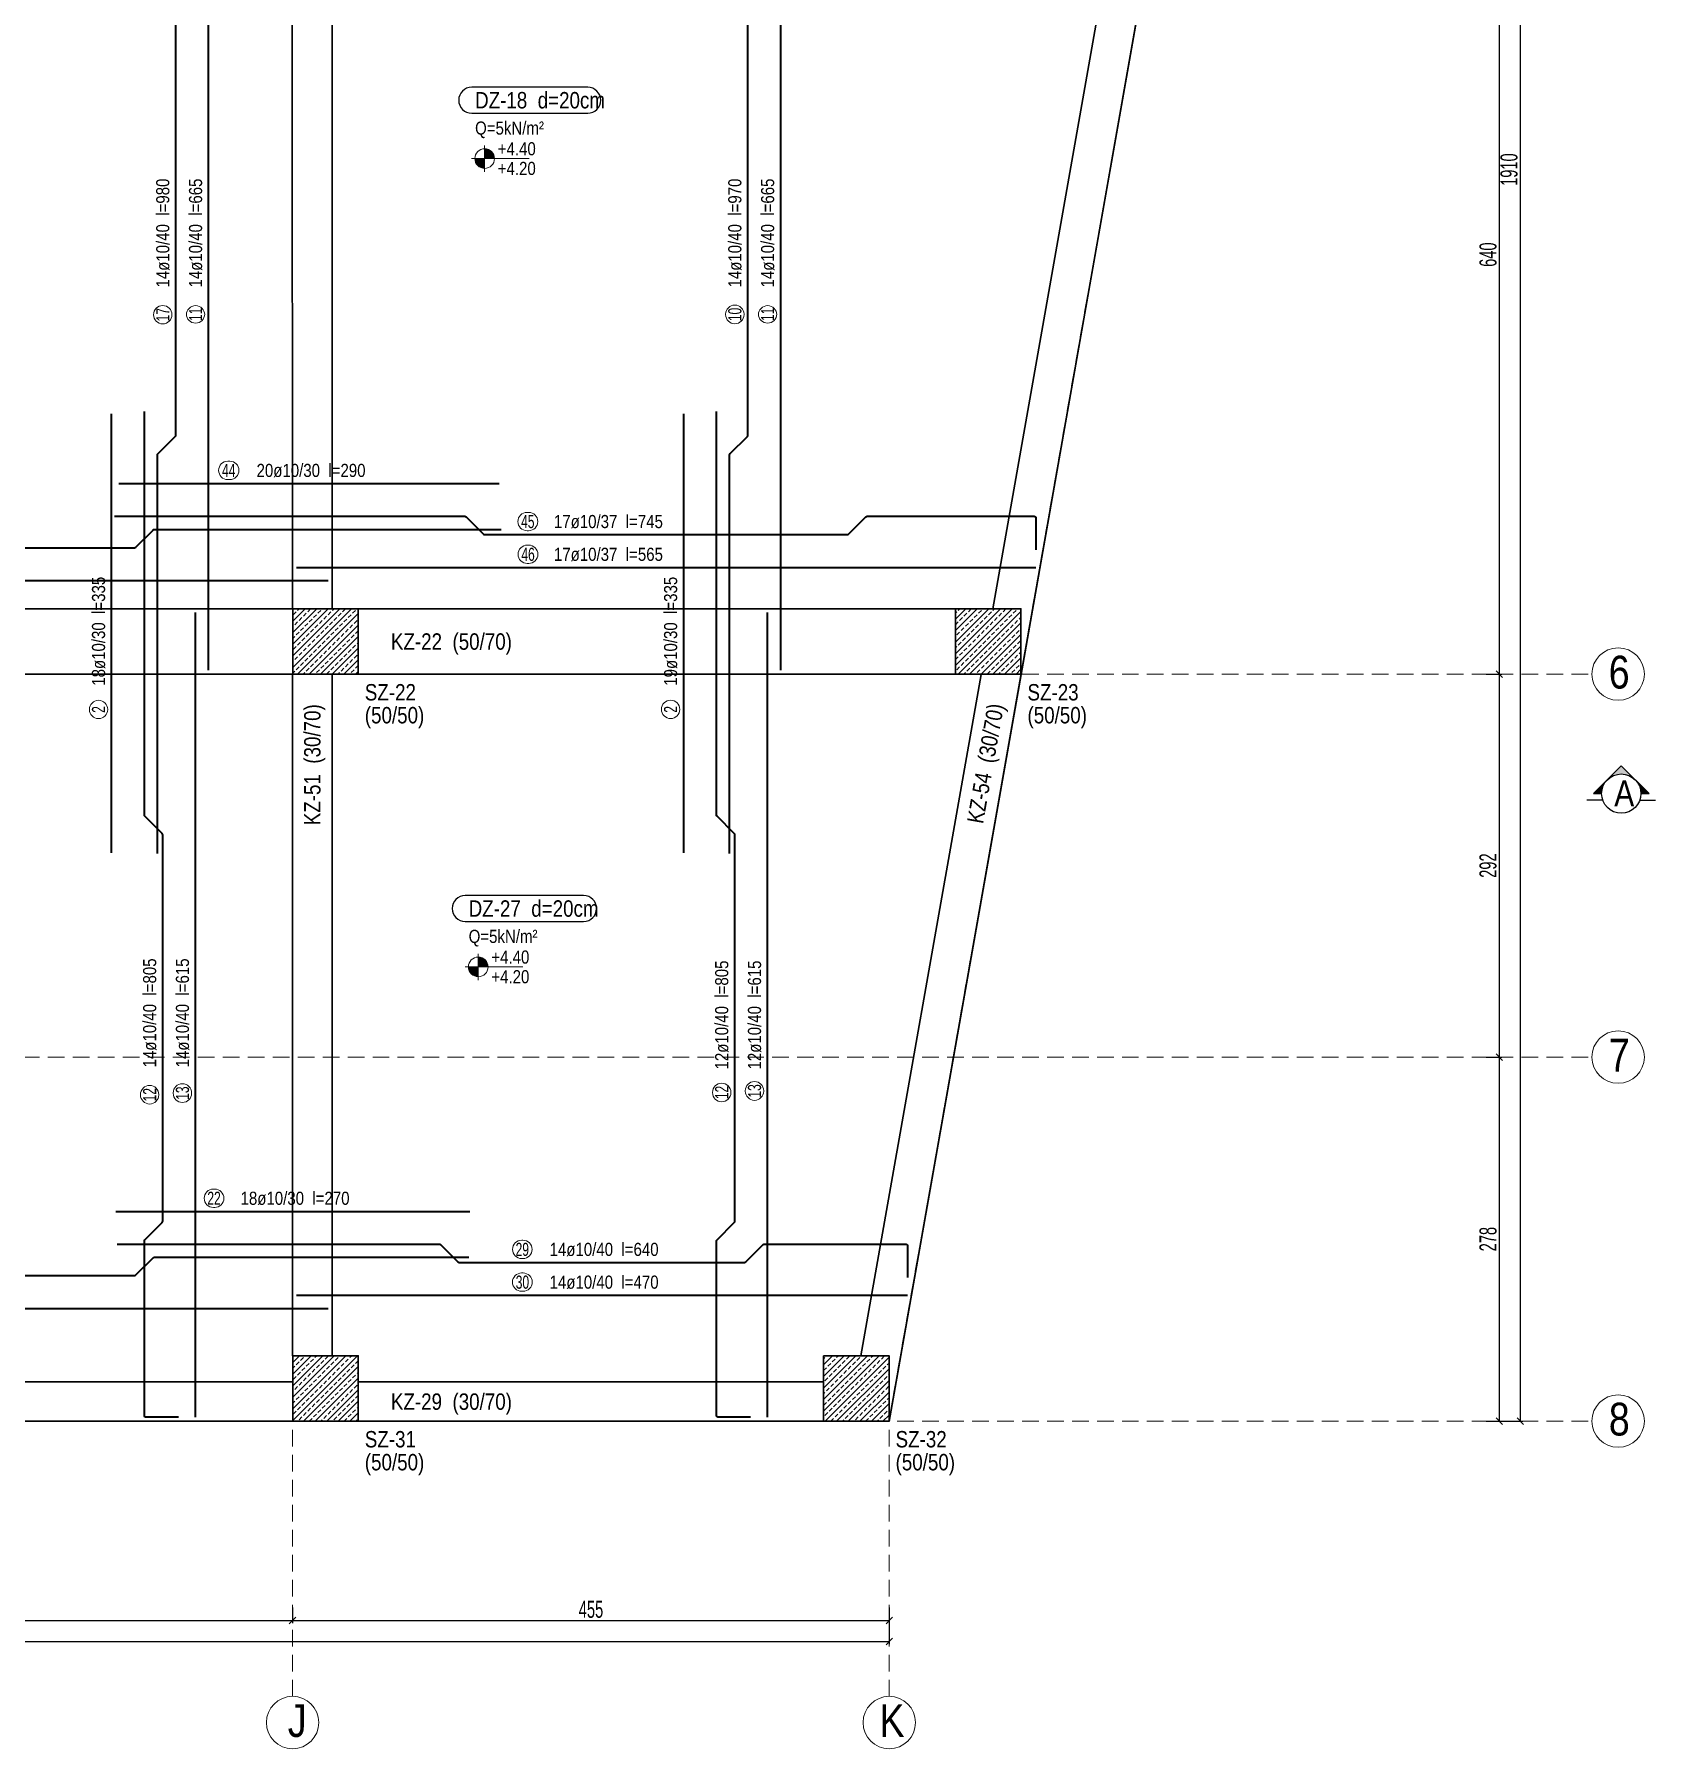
# Model space of a CAD drawing. Header units: millimetres. Extents: x 1419 to 5989, y 611 to 3292.
# Drawn here: x 4721 to 5958, y 614 to 1922 of the extents above; entities that cross this region are included whole.
import ezdxf
from ezdxf.enums import TextEntityAlignment as Align

# ---------------------------------------------------------------- set-up
doc = ezdxf.new("R2010")
doc.units = ezdxf.units.MM
doc.linetypes.add('DASHED', pattern=[19.05, 12.7, -6.35])
for name, color, linetype, lineweight in [('AKS BALONU (BEYKENT)', 7, 'Continuous', 20), ('AKS CIZGISI (BEYKENT)', 252, 'DASHED', 20), ('AKS NO (BEYKENT)', 3, 'Continuous', 20), ('AKS OLCU (BEYKENT)', 200, 'Continuous', 20), ('DONATI (BEYKENT)', 4, 'Continuous', 40), ('DONATI YAZISI (BEYKENT)', 3, 'Continuous', 20), ('DOSEME ISMI (BEYKENT)', 9, 'Continuous', 20), ('DOSEME PAFTA (BEYKENT)', 3, 'Continuous', 20), ('DOSEME SINIRI (BEYKENT)', 2, 'Continuous', 30), ('KESIT (BEYKENT)', 151, 'Continuous', 25), ('KESIT ISMI (BEYKENT)', 6, 'Continuous', 20), ('KIRIS (BEYKENT)', 2, 'Continuous', 30), ('KIRIS ISMI (BEYKENT)', 40, 'Continuous', 20), ('KOLON (BEYKENT)', 3, 'Continuous', 30), ('KOLON ISMI (BEYKENT)', 91, 'Continuous', 20), ('KOT CIZGI (BEYKENT)', 120, 'Continuous', 20), ('KOT YAZI (BEYKENT)', 7, 'Continuous', 20), ('POZ BALON (BEYKENT)', 14, 'Continuous', 20), ('POZ NO (BEYKENT)', 2, 'Continuous', 20), ('TARAMA (BEYKENT)', 252, 'Continuous', 20), ('YAZI (BEYKENT)', 140, 'Continuous', 20)]:
    doc.layers.add(name, color=color, linetype=linetype, lineweight=lineweight)
doc.styles.add('DONATI YAZISI (BEYKENT)', font='')
doc.styles.add('DSMOLC-50', font='Bahnschrift Light Condensed', dxfattribs={"width": 0.75, "height": 13})
doc.styles.add('KOT (BEYKENT)', font='')
doc.styles.add('YAZI (BEYKENT)', font='')
doc.styles.get('DONATI YAZISI (BEYKENT)').set_extended_font_data('Bahnschrift Light Condensed')
doc.styles.get('KOT (BEYKENT)').set_extended_font_data('Bahnschrift Light Condensed')
doc.styles.get('YAZI (BEYKENT)').set_extended_font_data('Bahnschrift Light Condensed')
doc.dimstyles.new('DSMOLC-50', dxfattribs={"dimtxt": 13, "dimasz": 5, "dimexe": 2, "dimexo": 2, "dimgap": 2, "dimtad": 1, "dimdec": 0, "dimzin": 12, "dimdsep": 46, "dimtxsty": 'DSMOLC-50', "dimblk": 'OBLIQUE', "dimcen": 0, "dimclrt": 7, "dimadec": 0, "dimazin": 0, "dimtfac": 1, "dimtdec": 0, "dimtix": 1, "dimtmove": 2, "dimatfit": 3, "dimfxl": 1, "dimtzin": 0, "dimarcsym": 0})
pattern_1 = [(45, (242.883, -823.3184), (-4.4194174, 4.4194174), []), (45, (247.302, -823.3184), (-4.4194174, 4.4194174), [3.125, -1.5625])]

# ---------------------------------------------------------------- blocks, each defined once
blk = doc.blocks.new('_Oblique')
at = {"color": 0, "linetype": 'ByBlock', "lineweight": -2}
blk.add_line((-0.5, -0.5), (0.5, 0.5), dxfattribs=at)
blk = doc.blocks.new('*D73')
at = {"layer": 'AKS OLCU (BEYKENT)', "color": 0, "lineweight": -2, "transparency": 16777216}
for p, q in [((5828.5, 1141.7), (5840.5, 1141.7)), ((5838.5, 864), (5838.5, 1141.7)), ((5828.5, 864), (5840.5, 864))]:
    blk.add_line(p, q, dxfattribs=at)
at = {"layer": 'DEFPOINTS', "color": 0, "transparency": 16777216}
for p in [(5826.5, 1141.7), (5838.5, 1141.7), (5826.5, 864)]:
    blk.add_point(p, dxfattribs=at)
at = {"layer": 'AKS OLCU (BEYKENT)', "color": 0, "lineweight": -2, "transparency": 16777216, "xscale": 5, "yscale": 5, "zscale": 5}
for p, rotation in [((5838.5, 1141.7), 90), ((5838.5, 864), 270)]:
    blk.add_blockref('_Oblique', p, dxfattribs=dict(at, rotation=rotation))
at = {"layer": 'AKS OLCU (BEYKENT)', "color": 7, "transparency": 16777216, "insert": (5829.9, 1002.8), "char_height": 13, "attachment_point": 5, "rotation": 90, "style": 'DSMOLC-50'}
blk.add_mtext('278', dxfattribs=at)
blk = doc.blocks.new('*D74')
at = {"layer": 'AKS OLCU (BEYKENT)', "color": 0, "lineweight": -2, "transparency": 16777216}
for p, q in [((5828.5, 1433.9), (5840.5, 1433.9)), ((5838.5, 1141.7), (5838.5, 1433.9)), ((5828.5, 1141.7), (5840.5, 1141.7))]:
    blk.add_line(p, q, dxfattribs=at)
at = {"layer": 'DEFPOINTS', "color": 0, "transparency": 16777216}
for p in [(5826.5, 1433.9), (5838.5, 1433.9), (5826.5, 1141.7)]:
    blk.add_point(p, dxfattribs=at)
at = {"layer": 'AKS OLCU (BEYKENT)', "color": 0, "lineweight": -2, "transparency": 16777216, "xscale": 5, "yscale": 5, "zscale": 5}
for p, rotation in [((5838.5, 1433.9), 90), ((5838.5, 1141.7), 270)]:
    blk.add_blockref('_Oblique', p, dxfattribs=dict(at, rotation=rotation))
at = {"layer": 'AKS OLCU (BEYKENT)', "color": 7, "transparency": 16777216, "insert": (5829.9, 1287.8), "char_height": 13, "attachment_point": 5, "rotation": 90, "style": 'DSMOLC-50'}
blk.add_mtext('292', dxfattribs=at)
blk = doc.blocks.new('*D75')
at = {"layer": 'AKS OLCU (BEYKENT)', "color": 0, "lineweight": -2, "transparency": 16777216}
for p, q in [((5828.5, 2073.9), (5840.5, 2073.9)), ((5838.5, 1433.9), (5838.5, 2073.9)), ((5828.5, 1433.9), (5840.5, 1433.9))]:
    blk.add_line(p, q, dxfattribs=at)
at = {"layer": 'DEFPOINTS', "color": 0, "transparency": 16777216}
for p in [(5826.5, 2073.9), (5838.5, 2073.9), (5826.5, 1433.9)]:
    blk.add_point(p, dxfattribs=at)
at = {"layer": 'AKS OLCU (BEYKENT)', "color": 0, "lineweight": -2, "transparency": 16777216, "xscale": 5, "yscale": 5, "zscale": 5}
for p, rotation in [((5838.5, 2073.9), 90), ((5838.5, 1433.9), 270)]:
    blk.add_blockref('_Oblique', p, dxfattribs=dict(at, rotation=rotation))
at = {"layer": 'AKS OLCU (BEYKENT)', "color": 7, "transparency": 16777216, "insert": (5829.9, 1753.9), "char_height": 13, "attachment_point": 5, "rotation": 90, "style": 'DSMOLC-50'}
blk.add_mtext('640', dxfattribs=at)
blk = doc.blocks.new('*D80')
at = {"layer": 'AKS OLCU (BEYKENT)', "color": 0, "lineweight": -2, "transparency": 16777216}
for p, q in [((5828.5, 2773.6), (5856.5, 2773.6)), ((5854.5, 864), (5854.5, 2773.6)), ((5828.5, 864), (5856.5, 864))]:
    blk.add_line(p, q, dxfattribs=at)
at = {"layer": 'DEFPOINTS', "color": 0, "transparency": 16777216}
for p in [(5826.5, 2773.6), (5854.5, 2773.6), (5826.5, 864)]:
    blk.add_point(p, dxfattribs=at)
at = {"layer": 'AKS OLCU (BEYKENT)', "color": 0, "lineweight": -2, "transparency": 16777216, "xscale": 5, "yscale": 5, "zscale": 5}
for p, rotation in [((5854.5, 2773.6), 90), ((5854.5, 864), 270)]:
    blk.add_blockref('_Oblique', p, dxfattribs=dict(at, rotation=rotation))
at = {"layer": 'AKS OLCU (BEYKENT)', "color": 7, "transparency": 16777216, "insert": (5845.9, 1818.8), "char_height": 13, "attachment_point": 5, "rotation": 90, "style": 'DSMOLC-50'}
blk.add_mtext('1910', dxfattribs=at)
blk = doc.blocks.new('*D89')
at = {"layer": 'AKS OLCU (BEYKENT)', "color": 0, "lineweight": -2, "transparency": 16777216}
for p, q in [((4388.1, 721.8), (4388.1, 709.8)), ((4918.1, 721.8), (4918.1, 709.8)), ((4388.1, 711.8), (4918.1, 711.8))]:
    blk.add_line(p, q, dxfattribs=at)
at = {"layer": 'DEFPOINTS', "color": 0, "transparency": 16777216}
for p in [(4388.1, 723.8), (4918.1, 723.8), (4918.1, 711.8)]:
    blk.add_point(p, dxfattribs=at)
at = {"layer": 'AKS OLCU (BEYKENT)', "color": 0, "lineweight": -2, "transparency": 16777216, "xscale": 5, "yscale": 5, "zscale": 5, "rotation": 180}
blk.add_blockref('_Oblique', (4388.1, 711.8), dxfattribs=at)
at = {"layer": 'AKS OLCU (BEYKENT)', "color": 0, "lineweight": -2, "transparency": 16777216, "xscale": 5, "yscale": 5, "zscale": 5}
blk.add_blockref('_Oblique', (4918.1, 711.8), dxfattribs=at)
at = {"layer": 'AKS OLCU (BEYKENT)', "color": 7, "transparency": 16777216, "insert": (4653.1, 720.4), "char_height": 13, "attachment_point": 5, "style": 'DSMOLC-50'}
blk.add_mtext('530', dxfattribs=at)
blk = doc.blocks.new('*D90')
at = {"layer": 'AKS OLCU (BEYKENT)', "color": 0, "lineweight": -2, "transparency": 16777216}
for p, q in [((4918.1, 721.8), (4918.1, 709.8)), ((5373.2, 721.8), (5373.2, 709.8)), ((4918.1, 711.8), (5373.2, 711.8))]:
    blk.add_line(p, q, dxfattribs=at)
at = {"layer": 'DEFPOINTS', "color": 0, "transparency": 16777216}
for p in [(4918.1, 723.8), (5373.2, 723.8), (5373.2, 711.8)]:
    blk.add_point(p, dxfattribs=at)
at = {"layer": 'AKS OLCU (BEYKENT)', "color": 0, "lineweight": -2, "transparency": 16777216, "xscale": 5, "yscale": 5, "zscale": 5, "rotation": 180}
blk.add_blockref('_Oblique', (4918.1, 711.8), dxfattribs=at)
at = {"layer": 'AKS OLCU (BEYKENT)', "color": 0, "lineweight": -2, "transparency": 16777216, "xscale": 5, "yscale": 5, "zscale": 5}
blk.add_blockref('_Oblique', (5373.2, 711.8), dxfattribs=at)
at = {"layer": 'AKS OLCU (BEYKENT)', "color": 7, "transparency": 16777216, "insert": (5145.7, 720.3), "char_height": 13, "attachment_point": 5, "style": 'DSMOLC-50'}
blk.add_mtext('455', dxfattribs=at)
blk = doc.blocks.new('*D91')
at = {"layer": 'AKS OLCU (BEYKENT)', "color": 0, "lineweight": -2, "transparency": 16777216}
for p, q in [((1888.7, 721.8), (1888.7, 693.8)), ((5373.2, 721.8), (5373.2, 693.8)), ((1888.7, 695.8), (5373.2, 695.8))]:
    blk.add_line(p, q, dxfattribs=at)
at = {"layer": 'DEFPOINTS', "color": 0, "transparency": 16777216}
for p in [(1888.7, 723.8), (5373.2, 723.8), (5373.2, 695.8)]:
    blk.add_point(p, dxfattribs=at)
at = {"layer": 'AKS OLCU (BEYKENT)', "color": 0, "lineweight": -2, "transparency": 16777216, "xscale": 5, "yscale": 5, "zscale": 5, "rotation": 180}
blk.add_blockref('_Oblique', (1888.7, 695.8), dxfattribs=at)
at = {"layer": 'AKS OLCU (BEYKENT)', "color": 0, "lineweight": -2, "transparency": 16777216, "xscale": 5, "yscale": 5, "zscale": 5}
blk.add_blockref('_Oblique', (5373.2, 695.8), dxfattribs=at)
at = {"layer": 'AKS OLCU (BEYKENT)', "color": 7, "transparency": 16777216, "insert": (3630.9, 704.4), "char_height": 13, "attachment_point": 5, "style": 'DSMOLC-50'}
blk.add_mtext('3485', dxfattribs=at)

msp = doc.modelspace()

# ---------------------------------------------------------------- hatches: boundary and pattern name
at = {"layer": 'KESIT (BEYKENT)', "lineweight": -3}
h = msp.add_hatch(color=256, dxfattribs=at)
h.dxf.hatch_style = 1
h.paths.add_polyline_path([(5942.1, 1353.3), (5931.5, 1364), (5920.9, 1353.3, -0.198912), (5931.5, 1357.7, -0.198912)])
h = msp.add_hatch(color=256, dxfattribs=at)
h.dxf.hatch_style = 1
h.paths.add_polyline_path([(5916.5, 1342.7, -0.198912), (5920.9, 1353.3), (5910.3, 1342.7)])
h = msp.add_hatch(color=256, dxfattribs=at)
h.dxf.hatch_style = 1
h.paths.add_polyline_path([(5952.7, 1342.7), (5942.1, 1353.3, -0.198912), (5946.5, 1342.7)])
at = {"layer": 'KOT CIZGI (BEYKENT)'}
h = msp.add_hatch(color=256, dxfattribs=at)
h.dxf.hatch_style = 1
h.paths.add_polyline_path([(5064.6, 1834.7), (5064.6, 1827.2), (5072.1, 1827.2, 0.414214)])
h = msp.add_hatch(color=256, dxfattribs=at)
h.dxf.hatch_style = 1
h.paths.add_polyline_path([(5064.6, 1827.2), (5057.1, 1827.2, 0.414214), (5064.6, 1819.7)])
h = msp.add_hatch(color=256, dxfattribs=at)
h.dxf.hatch_style = 1
h.paths.add_polyline_path([(5059.7, 1218), (5059.7, 1210.5), (5067.2, 1210.5, 0.414214)])
h = msp.add_hatch(color=256, dxfattribs=at)
h.dxf.hatch_style = 1
h.paths.add_polyline_path([(5059.7, 1210.5), (5052.2, 1210.5, 0.414214), (5059.7, 1203)])
at = {"layer": 'TARAMA (BEYKENT)'}
h = msp.add_hatch(dxfattribs=at)
h.set_pattern_fill('ANSI33', color=256, style=0, pattern_type=0)
h.set_pattern_definition(pattern_1)
h.paths.add_polyline_path([(4918.2, 1483.8), (4968.2, 1483.8), (4968.2, 1433.8), (4918.2, 1433.8)], flags=0)
h = msp.add_hatch(dxfattribs=at)
h.set_pattern_fill('ANSI33', color=256, style=0, pattern_type=0)
h.set_pattern_definition(pattern_1)
h.paths.add_polyline_path([(5423.6, 1483.8), (5473.6, 1483.8), (5473.6, 1433.8), (5423.6, 1433.8)], flags=0)
h = msp.add_hatch(dxfattribs=at)
h.set_pattern_fill('ANSI33', color=256, style=0, pattern_type=0)
h.set_pattern_definition(pattern_1)
h.paths.add_polyline_path([(4918.2, 913.9), (4968.2, 913.9), (4968.2, 863.9), (4918.2, 863.9)], flags=0)
h = msp.add_hatch(dxfattribs=at)
h.set_pattern_fill('ANSI33', color=256, style=0, pattern_type=0)
h.set_pattern_definition(pattern_1)
h.paths.add_polyline_path([(5323, 913.9), (5373, 913.9), (5373, 863.9), (5323, 863.9)], flags=0)

# ---------------------------------------------------------------- linework, layer by layer
at = {"layer": 'AKS BALONU (BEYKENT)'}
for centre in [(5929.1, 1433.9), (5929.1, 1141.7), (5929.1, 864), (4918.1, 634), (5373.2, 634)]:
    msp.add_circle(centre, 20, dxfattribs=at)
at = {"layer": 'AKS CIZGISI (BEYKENT)'}
for p, q in [((4918.1, 654), (4918.1, 3023.6)), ((1702.6, 1433.9), (5909.1, 1433.9)), ((1702.6, 1141.7), (5909.1, 1141.7)), ((1702.6, 864), (5909.1, 864))]:
    msp.add_line(p, q, dxfattribs=at)
msp.add_lwpolyline([(5373.2, 654), (5373.2, 865.8), (5702.9, 2733.6), (5702.9, 3023.6)], dxfattribs=at)
at = {"layer": 'DONATI (BEYKENT)'}
for points in [[(4815.1, 1297.1), (4815.1, 1601.2, -0.198912), (4815.5, 1602.2), (4828.6, 1615.3, 0.198912), (4829.1, 1616.4), (4829.1, 1941.2, 0.198912), (4828.6, 1942.2), (4815.5, 1955.3, -0.198912), (4815.1, 1956.4), (4815.1, 2265.5)], [(5251.4, 1297.1), (5251.4, 1601.2, -0.198912), (5251.9, 1602.2), (5265, 1615.3, 0.198912), (5265.4, 1616.4), (5265.4, 1941.2, 0.198912), (5265, 1942.2), (5251.9, 1955.3, -0.198912), (5251.4, 1956.4), (5251.4, 2255.5)], [(4831.1, 866.9), (4806.6, 866.9, -0.414214), (4805.1, 868.4), (4805.1, 1001.3, -0.198912), (4805.5, 1002.3), (4818.6, 1015.4, 0.198912), (4819.1, 1016.5), (4819.1, 1311.2, 0.198912), (4818.6, 1312.2), (4805.5, 1325.4, -0.198912), (4805.1, 1326.4), (4805.1, 1634.3)], [(5267.4, 866.9), (5242.9, 866.9, -0.414214), (5241.4, 868.4), (5241.4, 1001.3, -0.198912), (5241.9, 1002.3), (5255, 1015.4, 0.198912), (5255.4, 1016.5), (5255.4, 1311.2, 0.198912), (5255, 1312.2), (5241.9, 1325.4, -0.198912), (5241.4, 1326.4), (5241.4, 1634.3)], [(4278.9, 1544.3), (4493.5, 1544.3, -0.198912), (4494.6, 1543.8), (4507.7, 1530.7, 0.198912), (4508.8, 1530.3), (4797.5, 1530.3, 0.198912), (4798.5, 1530.7), (4811.7, 1543.8, -0.198912), (4812.7, 1544.3), (5077.3, 1544.3)], [(4782.3, 1554.3), (5049.5, 1554.3, -0.198912), (5050.5, 1553.8), (5063.6, 1540.7, 0.198912), (5064.7, 1540.3), (5341.2, 1540.3, 0.198912), (5342.2, 1540.7), (5355.3, 1553.8, -0.198912), (5356.4, 1554.3), (5483.6, 1554.3, -0.414214), (5485.1, 1552.8), (5485.1, 1528.7)], [(4784.3, 999), (5029.9, 999, -0.198912), (5030.9, 998.6), (5044.1, 985.5, 0.198912), (5045.1, 985), (5262.8, 985, 0.198912), (5263.9, 985.5), (5277, 998.6, -0.198912), (5278.1, 999), (5385.7, 999, -0.414214), (5387.2, 997.5), (5387.2, 973.5)], [(4279.2, 989), (4493.6, 989, -0.198912), (4494.7, 988.6), (4507.8, 975.5, 0.198912), (4508.9, 975), (4797.5, 975, 0.198912), (4798.6, 975.5), (4811.7, 988.6, -0.198912), (4812.7, 989), (5052.6, 989)]]:
    msp.add_lwpolyline(points, format="xyb", dxfattribs=at)
for points in [[(4854.1, 1436.8), (4854.1, 2100.8)], [(5290.4, 1436.8), (5290.4, 2100.8)], [(4780.1, 1297.5), (4780.1, 1632.5)], [(5216.4, 1297.5), (5216.4, 1632.5)], [(4785.6, 1579.3), (5075.6, 1579.3)], [(4361.2, 1505.3), (4945.2, 1505.3)], [(4921.1, 1515.3), (5485.1, 1515.3)], [(4844.1, 866.9), (4844.1, 1480.8)], [(5280.4, 866.9), (5280.4, 1480.8)], [(4783.4, 1024), (5053.4, 1024)], [(4921.1, 960), (5387.2, 960)], [(4361.2, 950), (4945.2, 950)]]:
    msp.add_lwpolyline(points, dxfattribs=at)
at = {"layer": 'DOSEME PAFTA (BEYKENT)', "lineweight": -3}
for points in [[(5054.7, 1861.8), (5143.2, 1861.8, 1), (5143.2, 1881.6), (5054.7, 1881.6, 1)], [(5049.7, 1245.2), (5140.1, 1245.2, 1), (5140.1, 1264.9), (5049.7, 1264.9, 1)]]:
    msp.add_lwpolyline(points, format="xyb", close=True, dxfattribs=at)
at = {"layer": 'DOSEME SINIRI (BEYKENT)'}
msp.add_lwpolyline([(2347.7, 2773.7), (5710.1, 2773.8), (5373.1, 864), (2112.3, 864), (1892.3, 1154.8)], close=True, dxfattribs=at)
at = {"layer": 'KESIT (BEYKENT)', "lineweight": -3, "flags": 128}
for points in [[(5946.5, 1342.7), (5952.7, 1342.7), (5931.5, 1364), (5910.3, 1342.7), (5916.5, 1342.7)], [(5917.4, 1337.7), (5905.3, 1337.7)], [(5945.7, 1337.7), (5957.7, 1337.7)]]:
    msp.add_lwpolyline(points, dxfattribs=at)
at = {"layer": 'KESIT (BEYKENT)', "lineweight": -3}
msp.add_circle((5931.5, 1342.7), 15, dxfattribs=at)
at = {"layer": 'KIRIS (BEYKENT)'}
for p, q in [((4917.8, 2073.7), (4918.1, 1483.7)), ((4948.2, 2073.7), (4948.2, 1483.7)), ((5556.2, 2073.7), (5452.1, 1483.7)), ((5586.6, 2073.7), (5473.7, 1433.7)), ((4388.3, 1483.8), (4918.1, 1483.8)), ((4968.1, 1483.8), (5423.7, 1483.8)), ((4388.3, 1433.8), (4918.1, 1433.8)), ((4918.1, 1433.7), (4918.1, 913.8)), ((4948.2, 1433.7), (4948.2, 913.8)), ((4968.1, 1433.8), (5423.7, 1433.8)), ((5443.3, 1433.7), (5351.6, 913.8)), ((5473.7, 1433.5), (5373.2, 863.8)), ((4388.3, 893.9), (4918.1, 893.9)), ((4968.1, 893.9), (5323.1, 893.9)), ((4388.3, 863.9), (4918.1, 863.9)), ((4968.1, 863.9), (5323.1, 863.9))]:
    msp.add_line(p, q, dxfattribs=at)
at = {"layer": 'KOLON (BEYKENT)'}
for points in [[(4918.2, 1483.8), (4968.2, 1483.8), (4968.2, 1433.8), (4918.2, 1433.8)], [(5423.6, 1483.8), (5473.6, 1483.8), (5473.6, 1433.8), (5423.6, 1433.8)], [(4918.2, 913.9), (4968.2, 913.9), (4968.2, 863.9), (4918.2, 863.9)], [(5323, 913.9), (5373, 913.9), (5373, 863.9), (5323, 863.9)]]:
    msp.add_lwpolyline(points, close=True, dxfattribs=at)
at = {"layer": 'KOT CIZGI (BEYKENT)'}
for p, q in [((5064.6, 1837.2), (5064.6, 1817.2)), ((5054.6, 1827.2), (5098.6, 1827.2)), ((5059.7, 1220.5), (5059.7, 1200.5)), ((5049.7, 1210.5), (5093.7, 1210.5))]:
    msp.add_line(p, q, dxfattribs=at)
for centre in [(5064.6, 1827.2), (5059.7, 1210.5)]:
    msp.add_circle(centre, 7.5, dxfattribs=at)
at = {"layer": 'POZ BALON (BEYKENT)'}
for p, q in [((4812.1, 1708.1), (4812.1, 1708.1)), ((4826.1, 1708.1), (4826.1, 1708.1)), ((4837.1, 1708.7), (4837.1, 1708)), ((4851.1, 1708.7), (4851.1, 1708)), ((5248.4, 1708.2), (5248.4, 1708.5)), ((5262.4, 1708.2), (5262.4, 1708.5)), ((5273.4, 1708.7), (5273.4, 1708)), ((5287.4, 1708.7), (5287.4, 1708)), ((4868.7, 1596.3), (4870.2, 1596.3)), ((4868.7, 1582.3), (4870.2, 1582.3)), ((5096.9, 1557.3), (5098.1, 1557.3)), ((5096.9, 1543.3), (5098.1, 1543.3)), ((5097.1, 1532.3), (5098.2, 1532.3)), ((5097.1, 1518.3), (5098.2, 1518.3)), ((4802.1, 1112.9), (4802.1, 1113.1)), ((4816.1, 1112.9), (4816.1, 1113.1)), ((4827.1, 1114.1), (4827.1, 1114.4)), ((4841.1, 1114.1), (4841.1, 1114.4)), ((5238.4, 1114.6), (5238.4, 1114.8)), ((5252.4, 1114.6), (5252.4, 1114.8)), ((5263.4, 1115.7), (5263.4, 1116)), ((5277.4, 1115.7), (5277.4, 1116)), ((4857.7, 1041), (4858.7, 1041)), ((4857.7, 1027), (4858.7, 1027)), ((5092.9, 1002), (5093.8, 1002)), ((5092.9, 988), (5093.8, 988)), ((5092.8, 977), (5093.9, 977)), ((5092.8, 963), (5093.9, 963))]:
    msp.add_line(p, q, dxfattribs=at)
for centre in [(4770.1, 1406.9), (5206.4, 1407)]:
    msp.add_circle(centre, 7, dxfattribs=at)
for centre, start, end in [((4819.1, 1708.1), 0, 180), ((4844.1, 1708), 0, 180), ((5255.4, 1708.5), 0, 180), ((5280.4, 1708), 0, 180), ((4819.1, 1708.1), 180, 0), ((4844.1, 1708.7), 180, 0), ((5255.4, 1708.2), 180, 0), ((5280.4, 1708.7), 180, 0), ((4868.7, 1589.3), 90, 270), ((4870.2, 1589.3), 270, 90), ((5096.9, 1550.3), 90, 270), ((5098.1, 1550.3), 270, 90), ((5097.1, 1525.3), 90, 270), ((5098.2, 1525.3), 270, 90), ((4809.1, 1113.1), 0, 180), ((4809.1, 1112.9), 180, 0), ((4834.1, 1114.4), 0, 180), ((4834.1, 1114.1), 180, 0), ((5245.4, 1114.8), 0, 180), ((5245.4, 1114.6), 180, 0), ((5270.4, 1116), 0, 180), ((5270.4, 1115.7), 180, 0), ((4857.7, 1034), 90, 270), ((4858.7, 1034), 270, 90), ((5092.9, 995), 90, 270), ((5093.8, 995), 270, 90), ((5092.8, 970), 90, 270), ((5093.9, 970), 270, 90)]:
    msp.add_arc(centre, 7, start, end, dxfattribs=at)

# ---------------------------------------------------------------- texts
at = {"layer": 'AKS NO (BEYKENT)', "style": 'YAZI (BEYKENT)'}
for s, p in [('6', (5921.9, 1422.9)), ('7', (5922, 1130.7)), ('8', (5922, 853)), ('J', (4914.5, 623)), ('K', (5365.7, 623))]:
    msp.add_text(s, height=25, dxfattribs=at).set_placement(p)
at = {"layer": 'DONATI YAZISI (BEYKENT)', "style": 'DONATI YAZISI (BEYKENT)'}
for s, p in [(' 14ø10/40  l=980', (4819.1, 1768.8)), (' 14ø10/40  l=665', (4844.1, 1768.8)), (' 14ø10/40  l=970', (5255.4, 1768.8)), (' 14ø10/40  l=665', (5280.4, 1768.8)), (' 18ø10/30  l=335', (4770.1, 1465)), (' 19ø10/30  l=335', (5206.4, 1465)), (' 14ø10/40  l=805', (4809.1, 1173.8)), (' 14ø10/40  l=615', (4834.1, 1173.8)), ('12ø10/40  l=805', (5245.4, 1173.8)), ('12ø10/40  l=615', (5270.4, 1173.8))]:
    msp.add_text(s, height=10, rotation=90, dxfattribs=at).set_placement(p, align=Align.MIDDLE_CENTER)
for s, p in [(' 20ø10/30  l=290', (4930.6, 1589.3)), (' 17ø10/37  l=745', (5157.4, 1550.3)), (' 17ø10/37  l=565', (5157.4, 1525.3)), (' 18ø10/30  l=270', (4918.4, 1034)), (' 14ø10/40  l=640', (5154.1, 995)), (' 14ø10/40  l=470', (5154.1, 970))]:
    msp.add_text(s, height=10, dxfattribs=at).set_placement(p, align=Align.MIDDLE_CENTER)
at = {"layer": 'DOSEME ISMI (BEYKENT)', "style": 'YAZI (BEYKENT)'}
for s, p in [('DZ-18  d=20cm', (5057.3, 1865.5)), ('DZ-27  d=20cm', (5052.4, 1248.8))]:
    msp.add_text(s, height=12.5, dxfattribs=at).set_placement(p)
at = {"layer": 'KESIT ISMI (BEYKENT)', "style": 'YAZI (BEYKENT)'}
msp.add_text('A', height=20, dxfattribs=at).set_placement((5926.1, 1332.9))
at = {"layer": 'KIRIS ISMI (BEYKENT)', "style": 'YAZI (BEYKENT)'}
for s, p in [('KZ-22  (50/70)', (4993.1, 1452.5)), ('KZ-29  (30/70)', (4993.1, 872.6))]:
    msp.add_text(s, height=12.5, dxfattribs=at).set_placement(p)
for s, rotation, p in [('KZ-51  (30/70)', 90, (4939.4, 1318.6)), ('KZ-54  (30/70)', 79.9968, (5444.7, 1319.2))]:
    msp.add_text(s, height=12.5, rotation=rotation, dxfattribs=at).set_placement(p)
at = {"layer": 'KOLON ISMI (BEYKENT)', "style": 'YAZI (BEYKENT)'}
for s, p in [('SZ-22', (4973.2, 1413.8)), ('SZ-23', (5478.6, 1413.8)), ('(50/50)', (4973.2, 1396.3)), ('(50/50)', (5478.6, 1396.3)), ('SZ-31', (4973.2, 843.9)), ('SZ-32', (5378, 843.9)), ('(50/50)', (4973.2, 826.4)), ('(50/50)', (5378, 826.4))]:
    msp.add_text(s, height=12.5, dxfattribs=at).set_placement(p)
at = {"layer": 'KOT YAZI (BEYKENT)', "style": 'KOT (BEYKENT)'}
for s, p in [('+4.40', (5074.6, 1829.7)), ('+4.20', (5074.6, 1814.7)), ('+4.40', (5069.7, 1213)), ('+4.20', (5069.7, 1198))]:
    msp.add_text(s, height=10, dxfattribs=at).set_placement(p)
at = {"layer": 'POZ NO (BEYKENT)', "style": 'YAZI (BEYKENT)', "width": 0.8}
for s, p in [('17', (4819.1, 1708.1)), ('11', (4844.1, 1708.4)), ('10', (5255.4, 1708.3)), ('11', (5280.4, 1708.4)), ('2', (4770.1, 1406.9)), ('2', (5206.4, 1407)), ('12', (4809.1, 1113)), ('13', (4834.1, 1114.2)), ('12', (5245.4, 1114.7)), ('13', (5270.4, 1115.9))]:
    msp.add_text(s, height=10, rotation=90, dxfattribs=at).set_placement(p, align=Align.MIDDLE_CENTER)
for s, p in [('44', (4869.4, 1589.3)), ('45', (5097.5, 1550.3)), ('46', (5097.7, 1525.3)), ('22', (4858.2, 1034)), ('29', (5093.3, 995)), ('30', (5093.4, 970))]:
    msp.add_text(s, height=10, dxfattribs=at).set_placement(p, align=Align.MIDDLE_CENTER)
at = {"layer": 'YAZI (BEYKENT)', "style": 'YAZI (BEYKENT)'}
for p in [(5057.3, 1845.5), (5052.4, 1228.8)]:
    msp.add_text('Q=5kN/m²', height=10, dxfattribs=at).set_placement(p)

# ---------------------------------------------------------------- dimensions: what is measured, and where the dimension line sits
at = {"layer": 'AKS OLCU (BEYKENT)'}
for base, p1, p2, picture, middle in [((5854.5, 2773.6), (5826.5, 864), (5826.5, 2773.6), '*D80', (5845.9, 1818.8)), ((5838.5, 2073.9), (5826.5, 1433.9), (5826.5, 2073.9), '*D75', (5829.9, 1753.9)), ((5838.5, 1433.9), (5826.5, 1141.7), (5826.5, 1433.9), '*D74', (5829.9, 1287.8)), ((5838.5, 1141.7), (5826.5, 864), (5826.5, 1141.7), '*D73', (5829.9, 1002.8))]:
    dim = msp.add_linear_dim(base=base, p1=p1, p2=p2, angle=90, dimstyle='DSMOLC-50', dxfattribs=at)
    dim.commit()
    dim.dimension.update_dxf_attribs({"geometry": picture, "text_midpoint": middle})
for base, p1, p2, picture, middle in [((5373.2319, 695.754), (1888.6503, 723.754), (5373.2319, 723.754), '*D91', (3630.9411, 704.3881)), ((4918.1, 711.8), (4388.1, 723.8), (4918.1, 723.8), '*D89', (4653.1, 720.4)), ((5373.2, 711.8), (4918.1, 723.8), (5373.2, 723.8), '*D90', (5145.7, 720.3))]:
    dim = msp.add_linear_dim(base=base, p1=p1, p2=p2, dimstyle='DSMOLC-50', dxfattribs=at)
    dim.commit()
    dim.dimension.update_dxf_attribs({"geometry": picture, "text_midpoint": middle})

doc.saveas('drawing.dxf')
